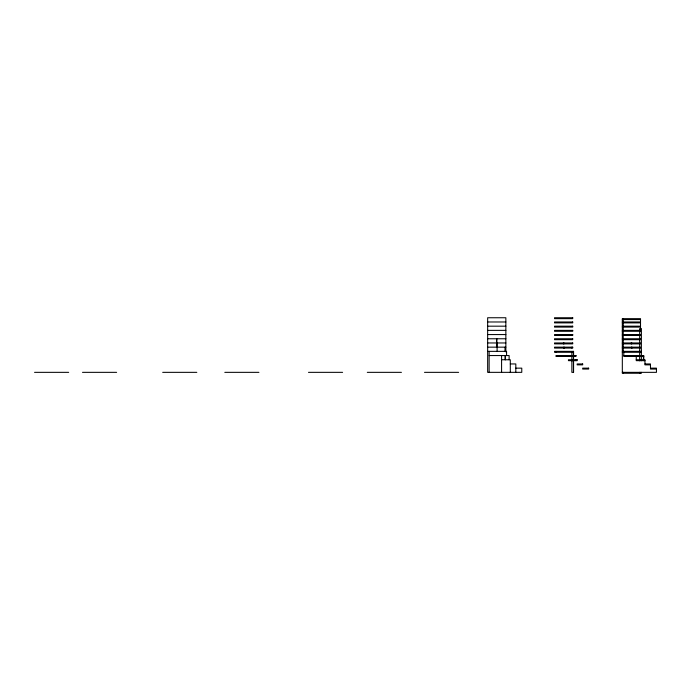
<?xml version="1.0" encoding="UTF-8"?>
<svg xmlns="http://www.w3.org/2000/svg" width="691" height="691" viewBox="0 0 691 691"><rect width="100%" height="100%" fill="white"/><g stroke="black" fill="none" stroke-linecap="round" stroke-linejoin="round"><path stroke-width="1.04" d="M622.323 319.562L640.522 319.562M487.656 321.98L505.855 321.98M622.323 321.98L640.522 321.98M622.323 322.887L640.522 322.887M487.656 326.178L505.855 326.178M622.323 326.178L640.522 326.178M622.323 327.085L640.522 327.085M487.656 330.367L505.855 330.367M622.323 330.367L640.522 330.367M622.323 331.283L640.522 331.283M487.656 334.565L505.855 334.565M622.323 334.565L640.522 334.565M622.323 335.481L640.522 335.481M487.656 338.763L505.855 338.763M622.323 338.763L640.522 338.763M622.323 339.678L640.522 339.678M487.656 342.961L505.855 342.961M622.323 342.961L640.522 342.961M622.323 343.876L640.522 343.876M487.656 347.158L505.855 347.158M622.323 347.158L640.522 347.158M622.323 348.074L640.522 348.074M487.656 351.356L506.572 351.356L506.572 355.554M622.323 351.356L641.248 351.356L641.248 352.272L622.323 352.272M573.435 352.272L554.519 352.272L554.519 351.356L573.573 351.356L573.573 372.345L571.863 372.345L571.863 352.272M489.133 355.554L509.12 355.554L509.12 359.752M623.8 355.554L643.787 355.554L643.787 360.659M643.787 356.47L623.8 356.47L623.8 351.356M501.58 359.752L510.303 359.752L510.303 372.345M636.256 359.752L644.971 359.752L644.971 364.857L650.481 364.857M644.971 360.659L636.256 360.659L636.256 355.554M510.303 363.95L515.814 363.95L515.814 372.345M644.971 363.95L650.481 363.95L650.481 369.054L656.45 369.054M515.814 368.148L521.774 368.148L521.774 372.345L487.656 372.345L487.656 317.748L505.855 317.748L505.855 351.9M650.481 368.148L656.45 368.148L656.45 372.345L622.323 372.345M34.55 372.345L68.677 372.345M82.497 372.345L116.624 372.345M162.687 372.345L196.814 372.345M224.8 372.345L258.926 372.345M308.48 372.345L342.598 372.345M367.301 372.345L401.428 372.345M424.499 372.345L458.625 372.345M643.416 356.47L643.416 359.752M641.378 360.745L641.403 328.605L639.676 328.605L639.676 360.719M641.378 372.328L641.378 373.244L622.323 373.252L622.323 318.655L640.522 318.655L640.522 329.227M641.248 355.554L641.248 356.47M640.522 372.328L640.522 373.244M640.047 359.752L640.047 360.659M639.806 359.752L639.806 360.659M639.676 372.328L639.676 373.244M631.79 342.961L631.79 343.876M631.824 347.158L631.824 348.074M631.773 347.158L631.773 348.074M631.177 342.961L631.177 343.876M623.239 318.655L623.239 347.564M623.239 348.074L623.239 351.356M623.239 372.328L623.239 373.244M575.983 359.752L575.983 360.659M574.299 355.554L574.299 356.47M573.435 351.356L573.435 372.345M572.243 359.752L572.243 360.659M571.993 359.752L571.993 360.659M571.863 347.158L571.863 348.074M568.443 355.554L568.443 356.47M563.986 342.961L563.986 343.876M564.011 347.158L564.011 348.074M563.96 347.158L563.96 348.074M563.364 342.961L563.364 343.876M555.996 351.356L555.996 352.272M505.38 355.554L505.38 359.752M505.13 355.554L505.13 359.752M505 347.158L505 351.356M501.58 355.554L501.58 372.345M497.123 342.961L497.097 351.356M496.751 338.763L496.751 347.158M496.648 338.763L496.648 342.961M496.501 342.961L496.501 347.158M489.133 351.356L489.133 372.345M572.718 317.748L554.519 317.748L554.519 318.655L572.718 318.655L572.718 317.748M572.718 321.98L554.519 321.98L554.519 322.887L572.718 322.887L572.718 321.98M572.718 326.178L554.519 326.178L554.519 327.085L572.718 327.085L572.718 326.178M572.718 330.367L554.519 330.367L554.519 331.283L572.718 331.283L572.718 330.367M572.718 334.565L554.519 334.565L554.519 335.481L572.718 335.481L572.718 334.565M572.718 338.763L554.519 338.763L554.519 339.678L572.718 339.678L572.718 338.763M572.718 342.961L554.519 342.961L554.519 343.876L572.718 343.876L572.718 342.961M572.718 347.158L554.519 347.158L554.519 348.074L572.718 348.074L572.718 347.158M575.983 355.554L555.996 355.554L555.996 356.47L575.983 356.47L575.983 355.554M577.166 359.752L568.443 359.752L568.443 360.659L577.166 360.659L577.166 359.752M582.677 363.95L577.166 363.95L577.166 364.857L582.677 364.857L582.677 363.95M588.646 368.148L582.677 368.148L582.677 369.054L588.646 369.054L588.646 368.148"/></g></svg>
